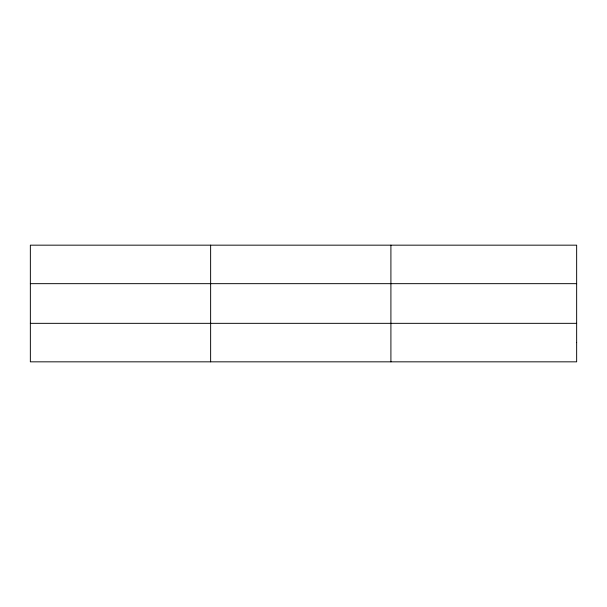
<?xml version="1.0" encoding="UTF-8"?>
<svg xmlns="http://www.w3.org/2000/svg" width="607" height="607" viewBox="0 0 607 607"><rect width="100%" height="100%" fill="white"/><g stroke="black" fill="none" stroke-linecap="round" stroke-linejoin="round"><path stroke-width="0.91" d="M210.629 245.167L210.629 361.833M390.908 245.167L390.908 361.833M30.35 283.666L576.65 283.666M30.35 323.334L576.65 323.334M576.65 342.583L576.65 361.833L30.35 361.833L30.35 245.167L576.65 245.167L576.65 342.583"/></g></svg>
